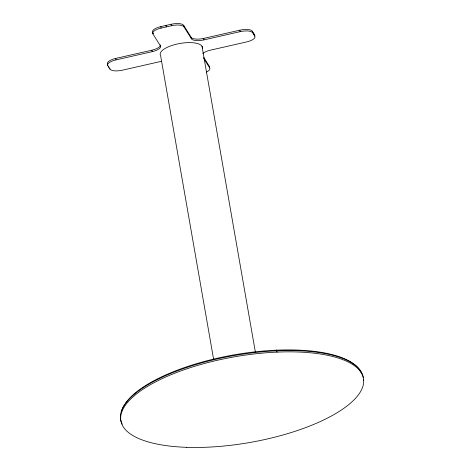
<?xml version="1.0" encoding="UTF-8"?>
<svg xmlns="http://www.w3.org/2000/svg" width="471" height="471" viewBox="0 0 471 471"><rect width="100%" height="100%" fill="white"/><g stroke="black" fill="none" stroke-linecap="round" stroke-linejoin="round"><path stroke-width="0.71" d="M161.406 61.448A10.703 3.786 -9.9 0 0 158.656 61.937L122.442 70.179A10.703 3.786 -9.9 0 1 109.949 69.102L107.806 65.675A10.703 3.786 -9.9 0 1 116.001 59.894L152.21 51.657A10.703 3.786 -9.9 0 0 160.411 45.875L152.892 33.883L152.633 32.399A10.703 3.786 -9.9 0 1 160.829 26.623L171.173 24.268A10.703 3.786 -9.9 0 1 183.666 25.34L191.185 37.339L191.444 38.816A10.703 3.786 -9.9 0 0 203.937 39.888L240.151 31.651A10.703 3.786 -9.9 0 1 252.644 32.729L254.793 36.155A10.703 3.786 -9.9 0 1 246.592 41.937L210.384 50.173A10.703 3.786 -9.9 0 0 202.824 53.564M152.892 33.883A10.703 3.786 -9.9 0 1 161.088 28.101L171.432 25.746A10.703 3.786 -9.9 0 1 183.925 26.823L191.444 38.816M107.806 65.675L107.547 64.197A10.703 3.786 -9.9 0 1 115.742 58.416L151.95 50.179A10.703 3.786 -9.9 0 0 160.352 45.363M191.185 37.339A10.703 3.786 -9.9 0 0 203.684 38.41L239.892 30.173A10.703 3.786 -9.9 0 1 252.385 31.245L254.534 34.671A10.703 3.786 -9.9 0 1 254.734 35.643M274.204 350.559L276.501 350.188L277.019 352.12M276.536 350.212L276.789 350.83A1.072 0.347 87.5 0 0 276.436 350.177M203.808 57.474L209.448 66.47A10.703 3.786 -9.9 0 1 209.648 67.435M203.69 58.351L209.707 67.948A10.703 3.786 -9.9 0 1 206.392 72.092M152.633 32.399L153.381 33.6M254.534 34.671L254.793 36.155M253.457 32.958L253.716 34.442M252.385 31.245L252.644 32.729M239.892 30.173L240.151 31.651M209.448 66.47L209.707 67.948M203.684 38.41L203.937 39.888M201.988 46.205L255.341 351.914M183.666 25.34L183.925 26.823M171.173 24.268L171.432 25.746M166.004 25.446L166.257 26.924M160.829 26.623L161.088 28.101M160.234 44.892L160.411 45.875M213.581 359.161L160.605 55.619A21.413 7.571 -9.9 0 1 179.987 43.462A21.413 7.571 -9.9 0 1 202.359 48.33M151.95 50.179L152.21 51.657M115.742 58.416L116.001 59.894M109.778 68.118L109.949 69.102M108.707 66.405L108.878 67.388M363.447 379.467A123.119 43.52 -9.9 0 1 363.435 380.674M122.248 424.194A123.119 43.52 -9.9 0 1 121.489 422.528M121.282 421.963A123.119 43.52 -9.9 0 1 231.655 356.005A123.119 43.52 -9.9 0 1 363.3 377.683M121.865 410.318A122.419 43.273 -9.9 0 1 124.844 404.206M125.221 403.635A122.419 43.273 -9.9 0 1 246.168 352.967A122.419 43.273 -9.9 0 1 360.339 370.965M360.662 371.548A122.419 43.273 -9.9 0 1 361.722 373.927M186.799 447.332A123.119 43.52 -9.9 0 0 363.524 378.967A123.119 43.52 -9.9 0 0 176.166 372.679A123.119 43.52 -9.9 0 0 186.799 447.332"/></g></svg>
